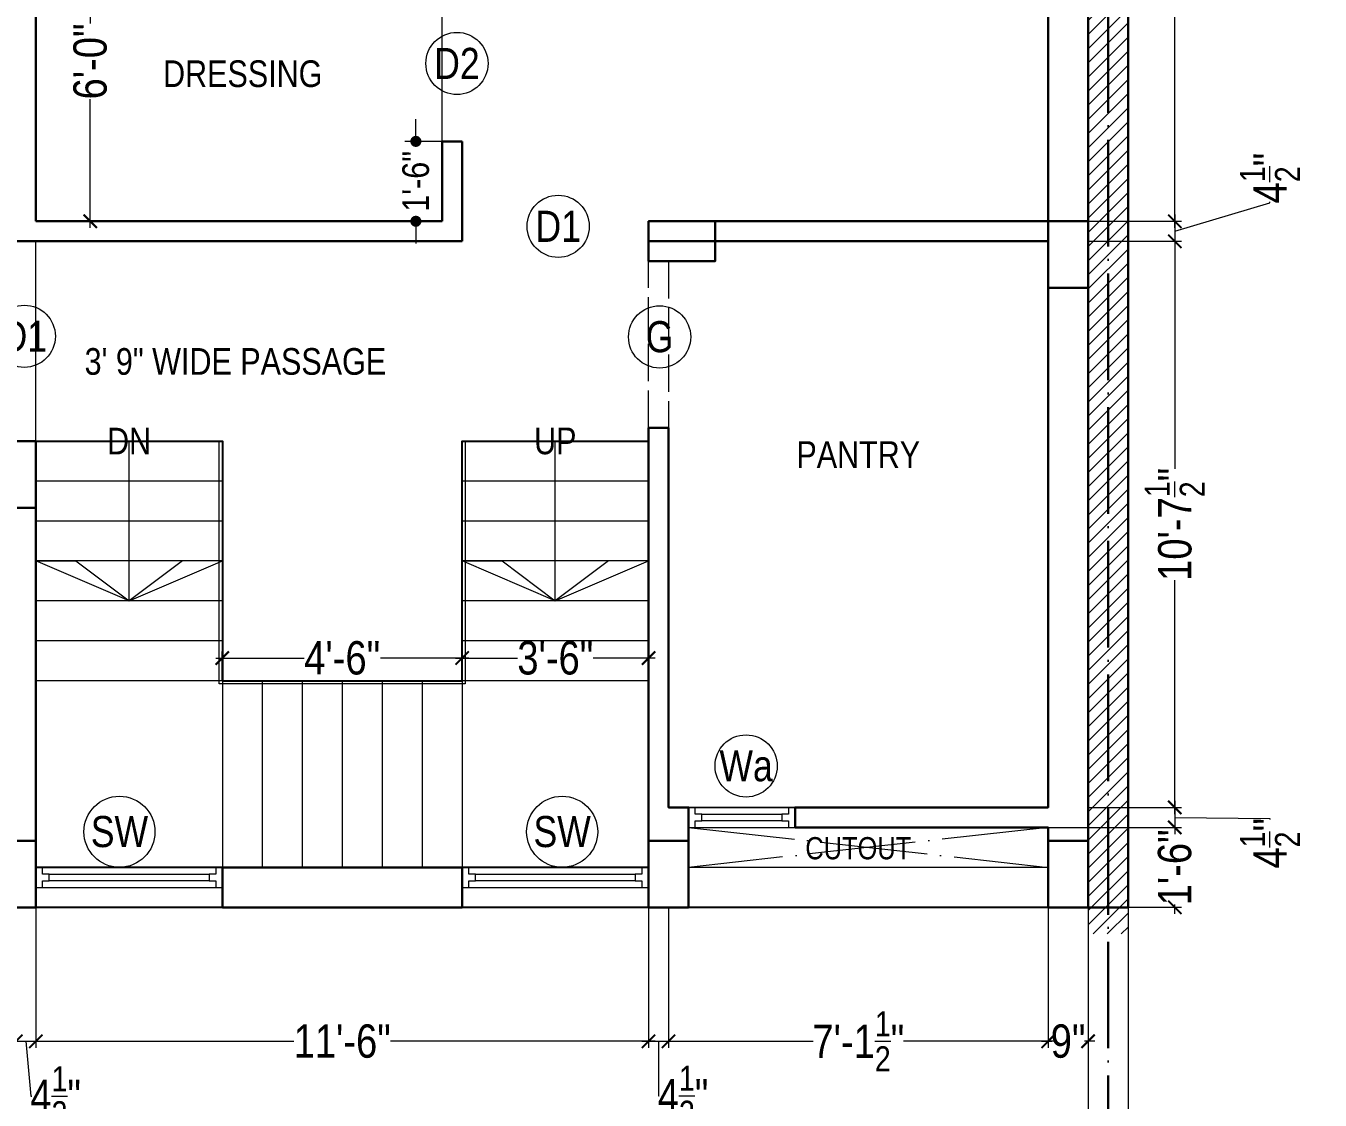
# Model space of a CAD drawing. Header units: millimetres. Extents: x 56222 to 154870, y -176352 to -121287.
# Drawn here: x 149229.4 to 149520.9, y -175321.3 to -175079.4 of the extents above; entities that cross this region are included whole.
import ezdxf

# ---------------------------------------------------------------- set-up
doc = ezdxf.new("R2010")
doc.units = ezdxf.units.MM
doc.header["$MEASUREMENT"] = 0
doc.header["$PDMODE"] = 35
doc.linetypes.add('ACAD_ISO02W100', pattern=[15, 12, -3])
doc.linetypes.add('ACAD_ISO04W100', pattern=[30, 24, -3, 0, -3])
doc.layers.get('Defpoints').update_dxf_attribs({"color": 220})
for name, color, linetype, lineweight in [('COLUMN', 1, 'Continuous', 30), ('FIRST FLOOR', 7, 'Continuous', 9), ('FIRST FLOOR ( DIM )', 250, 'Continuous', 9), ('FIRST FLOOR ( TEXT )', 7, 'Continuous', 9), ('FIRST FLOOR_( PLine )_', 251, 'Continuous', 30), ('FIRST FLOOR_( STAIR )', 251, 'Continuous', 9), ('GROUND FLOOR', 7, 'Continuous', 9), ('GROUND FLOOR  ( DIM )', 7, 'Continuous', 9), ('GROUND FLOOR  ( HATCH )', 251, 'Continuous', 9), ('GROUND FLOOR ( DW_RAIL )', 7, 'Continuous', 9), ('SECTION', 7, 'Continuous', 9), ('X_PLOT', 1, 'Continuous', 9)]:
    doc.layers.add(name, color=color, linetype=linetype, lineweight=lineweight)
doc.layers.add('XX~SLAB ( PLINE )', color=251, linetype='Continuous', plot=False)
doc.styles.add('Cn BT~6', font='swissc.ttf', dxfattribs={"height": 6})
doc.styles.add("Cn_BT_0'-0", font='swissc.ttf')
doc.styles.add('Cn_BT_7', font='swissc.ttf', dxfattribs={"height": 7})
doc.styles.add('Cn_BT_7½', font='swissc.ttf', dxfattribs={"height": 7.5})
doc.styles.add('KATHA', font='swissc.ttf')
doc.dimstyles.new('Cn BT~6', dxfattribs={"dimtxt": 0.18, "dimasz": 2.5, "dimexe": 2.5, "dimexo": 0, "dimgap": 0.09, "dimtad": 0, "dimdec": 3, "dimzin": 3, "dimdsep": 46, "dimlunit": 4, "dimtxsty": 'Cn BT~6', "dimblk": 'DOT', "dimcen": 0.09, "dimdle": 2, "dimclrd": 250, "dimclre": 250, "dimclrt": 5, "dimadec": 0, "dimazin": 0, "dimtfac": 0.75, "dimtdec": 3, "dimtofl": 0, "dimtmove": 0, "dimatfit": 3, "dimfxl": 1, "dimtolj": 1, "dimtzin": 0, "dimlwd": 15, "dimlwe": 15, "dimarcsym": 0})
doc.dimstyles.new('Cn_BT_7½', dxfattribs={"dimtxt": 9, "dimasz": 3, "dimexe": 1.5, "dimexo": 0, "dimgap": 0.09, "dimtad": 0, "dimdec": 3, "dimzin": 3, "dimdsep": 46, "dimlunit": 4, "dimtxsty": 'Cn_BT_7½', "dimblk": 'ARCHTICK', "dimcen": 0.09, "dimdle": 1.5, "dimclrd": 251, "dimclre": 251, "dimclrt": 14, "dimadec": 0, "dimazin": 0, "dimtfac": 0.75, "dimtdec": 3, "dimtofl": 0, "dimtmove": 0, "dimatfit": 3, "dimfxl": 0, "dimtolj": 1, "dimtzin": 0, "dimlwd": 15, "dimlwe": 15, "dimarcsym": 0})

# ---------------------------------------------------------------- blocks, each defined once
blk = doc.blocks.new('_ArchTick')
at = {"color": 0, "linetype": 'ByBlock', "const_width": 0.15}
blk.add_lwpolyline([(-0.5, -0.5), (0.5, 0.5)], dxfattribs=at)
blk = doc.blocks.new('*D140')
at = {"layer": 'Defpoints', "color": 0, "transparency": 16777216}
for p in [(149468.64, -175127.87), (149468.64, -175255.37), (149488.17, -175255.37)]:
    blk.add_point(p, dxfattribs=at)
at = {"layer": 'FIRST FLOOR ( DIM )', "color": 251, "lineweight": 15, "transparency": 16777216}
for p, q in [((149468.64, -175127.87), (149489.67, -175127.87)), ((149488.17, -175126.37), (149488.17, -175179.09)), ((149488.17, -175256.87), (149488.17, -175204.16)), ((149468.64, -175255.37), (149489.67, -175255.37))]:
    blk.add_line(p, q, dxfattribs=at)
at = {"layer": 'FIRST FLOOR ( DIM )', "color": 251, "lineweight": 15, "transparency": 16777216, "xscale": 3, "yscale": 3, "zscale": 3}
for p, rotation in [((149488.17, -175127.87), 90), ((149488.17, -175255.37), 270)]:
    blk.add_blockref('_ArchTick', p, dxfattribs=dict(at, rotation=rotation))
at = {"layer": 'FIRST FLOOR ( DIM )', "color": 14, "transparency": 16777216, "insert": (149488.17, -175191.62), "char_height": 7.5, "attachment_point": 5, "rotation": 90, "style": 'Cn_BT_7½'}
blk.add_mtext('\\A1;10\'-7{\\H0.750000x;\\S1/2;}"', dxfattribs=at)
blk = doc.blocks.new('*D139')
at = {"layer": 'Defpoints', "color": 0, "transparency": 16777216}
for p in [(149468.64, -174971.87), (149468.64, -175123.37), (149488.17, -175123.37)]:
    blk.add_point(p, dxfattribs=at)
at = {"layer": 'FIRST FLOOR ( DIM )', "color": 251, "lineweight": 15, "transparency": 16777216}
for p, q in [((149488.17, -174970.37), (149488.17, -175035.09)), ((149468.64, -174971.87), (149489.67, -174971.87)), ((149488.17, -175124.87), (149488.17, -175060.16)), ((149468.64, -175123.37), (149489.67, -175123.37))]:
    blk.add_line(p, q, dxfattribs=at)
at = {"layer": 'FIRST FLOOR ( DIM )', "color": 251, "lineweight": 15, "transparency": 16777216, "xscale": 3, "yscale": 3, "zscale": 3}
for p, rotation in [((149488.17, -174971.87), 90), ((149488.17, -175123.37), 270)]:
    blk.add_blockref('_ArchTick', p, dxfattribs=dict(at, rotation=rotation))
at = {"layer": 'FIRST FLOOR ( DIM )', "color": 14, "transparency": 16777216, "insert": (149488.17, -175047.62), "char_height": 7.5, "attachment_point": 5, "rotation": 90, "style": 'Cn_BT_7½'}
blk.add_mtext('\\A1;12\'-7{\\H0.750000x;\\S1/2;}"', dxfattribs=at)
blk = doc.blocks.new('*D137')
at = {"layer": 'Defpoints', "color": 0, "transparency": 16777216}
for p in [(149369.64, -175221.73), (149327.64, -175226.08), (149369.64, -175226.08)]:
    blk.add_point(p, dxfattribs=at)
at = {"layer": 'FIRST FLOOR ( DIM )', "color": 251, "lineweight": 15, "transparency": 16777216}
for p, q in [((149326.14, -175221.73), (149340.09, -175221.73)), ((149327.64, -175226.08), (149327.64, -175220.23)), ((149371.14, -175221.73), (149357.2, -175221.73)), ((149369.64, -175226.08), (149369.64, -175220.23))]:
    blk.add_line(p, q, dxfattribs=at)
at = {"layer": 'FIRST FLOOR ( DIM )', "color": 251, "lineweight": 15, "transparency": 16777216, "xscale": 3, "yscale": 3, "zscale": 3, "rotation": 180}
blk.add_blockref('_ArchTick', (149327.64, -175221.73), dxfattribs=at)
at = {"layer": 'FIRST FLOOR ( DIM )', "color": 251, "lineweight": 15, "transparency": 16777216, "xscale": 3, "yscale": 3, "zscale": 3}
blk.add_blockref('_ArchTick', (149369.64, -175221.73), dxfattribs=at)
at = {"layer": 'FIRST FLOOR ( DIM )', "color": 14, "transparency": 16777216, "insert": (149348.64, -175221.73), "char_height": 7.5, "attachment_point": 5, "style": 'Cn_BT_7½'}
blk.add_mtext('\\A1;3\'-6"', dxfattribs=at)
blk = doc.blocks.new('*D136')
at = {"layer": 'Defpoints', "color": 0, "transparency": 16777216}
for p in [(149327.64, -175221.73), (149273.64, -175226.87), (149327.64, -175226.87)]:
    blk.add_point(p, dxfattribs=at)
at = {"layer": 'FIRST FLOOR ( DIM )', "color": 251, "lineweight": 15, "transparency": 16777216}
for p, q in [((149272.14, -175221.73), (149292.05, -175221.73)), ((149273.64, -175226.87), (149273.64, -175220.23)), ((149329.14, -175221.73), (149309.24, -175221.73)), ((149327.64, -175226.87), (149327.64, -175220.23))]:
    blk.add_line(p, q, dxfattribs=at)
at = {"layer": 'FIRST FLOOR ( DIM )', "color": 251, "lineweight": 15, "transparency": 16777216, "xscale": 3, "yscale": 3, "zscale": 3, "rotation": 180}
blk.add_blockref('_ArchTick', (149273.64, -175221.73), dxfattribs=at)
at = {"layer": 'FIRST FLOOR ( DIM )', "color": 251, "lineweight": 15, "transparency": 16777216, "xscale": 3, "yscale": 3, "zscale": 3}
blk.add_blockref('_ArchTick', (149327.64, -175221.73), dxfattribs=at)
at = {"layer": 'FIRST FLOOR ( DIM )', "color": 14, "transparency": 16777216, "insert": (149300.64, -175221.73), "char_height": 7.5, "attachment_point": 5, "style": 'Cn_BT_7½'}
blk.add_mtext('\\A1;4\'-6"', dxfattribs=at)
blk = doc.blocks.new('*D134')
at = {"layer": 'Defpoints', "color": 0, "transparency": 16777216}
for p in [(149227.14, -175277.87), (149231.64, -175277.87), (149231.64, -175308.04)]:
    blk.add_point(p, dxfattribs=at)
at = {"layer": 'FIRST FLOOR ( DIM )', "color": 251, "lineweight": 15, "transparency": 16777216}
for p, q in [((149227.14, -175277.87), (149227.14, -175309.54)), ((149231.64, -175277.87), (149231.64, -175309.54)), ((149225.64, -175308.04), (149233.14, -175308.04)), ((149229.39, -175308.04), (149230.54, -175320.41)), ((149230.54, -175320.41), (149230.72, -175320.41))]:
    blk.add_line(p, q, dxfattribs=at)
at = {"layer": 'FIRST FLOOR ( DIM )', "color": 251, "lineweight": 15, "transparency": 16777216, "xscale": 3, "yscale": 3, "zscale": 3, "rotation": 180}
blk.add_blockref('_ArchTick', (149227.14, -175308.04), dxfattribs=at)
at = {"layer": 'FIRST FLOOR ( DIM )', "color": 251, "lineweight": 15, "transparency": 16777216, "xscale": 3, "yscale": 3, "zscale": 3}
blk.add_blockref('_ArchTick', (149231.64, -175308.04), dxfattribs=at)
at = {"layer": 'FIRST FLOOR ( DIM )', "color": 14, "transparency": 16777216, "insert": (149236.09, -175320.41), "char_height": 7.5, "attachment_point": 5, "style": 'Cn_BT_7½'}
blk.add_mtext('\\A1;4{\\H0.750000x;\\S1/2;}"', dxfattribs=at)
blk = doc.blocks.new('*D133')
at = {"layer": 'Defpoints', "color": 0, "transparency": 16777216}
for p in [(149369.64, -175277.87), (149374.14, -175277.87), (149374.14, -175308.04)]:
    blk.add_point(p, dxfattribs=at)
at = {"layer": 'FIRST FLOOR ( DIM )', "color": 251, "lineweight": 15, "transparency": 16777216}
for p, q in [((149369.64, -175277.87), (149369.64, -175309.54)), ((149374.14, -175277.87), (149374.14, -175309.54)), ((149368.14, -175308.04), (149375.64, -175308.04)), ((149371.89, -175308.04), (149371.86, -175320.3)), ((149371.86, -175320.3), (149372.04, -175320.3))]:
    blk.add_line(p, q, dxfattribs=at)
at = {"layer": 'FIRST FLOOR ( DIM )', "color": 251, "lineweight": 15, "transparency": 16777216, "xscale": 3, "yscale": 3, "zscale": 3, "rotation": 180}
blk.add_blockref('_ArchTick', (149369.64, -175308.04), dxfattribs=at)
at = {"layer": 'FIRST FLOOR ( DIM )', "color": 251, "lineweight": 15, "transparency": 16777216, "xscale": 3, "yscale": 3, "zscale": 3}
blk.add_blockref('_ArchTick', (149374.14, -175308.04), dxfattribs=at)
at = {"layer": 'FIRST FLOOR ( DIM )', "color": 14, "transparency": 16777216, "insert": (149377.41, -175320.3), "char_height": 7.5, "attachment_point": 5, "style": 'Cn_BT_7½'}
blk.add_mtext('\\A1;4{\\H0.750000x;\\S1/2;}"', dxfattribs=at)
blk = doc.blocks.new('*D132')
at = {"layer": 'Defpoints', "color": 0, "transparency": 16777216}
for p in [(149374.14, -175277.87), (149459.64, -175277.87), (149459.64, -175308.04)]:
    blk.add_point(p, dxfattribs=at)
at = {"layer": 'FIRST FLOOR ( DIM )', "color": 251, "lineweight": 15, "transparency": 16777216}
for p, q in [((149374.14, -175277.87), (149374.14, -175309.54)), ((149459.64, -175277.87), (149459.64, -175309.54)), ((149372.64, -175308.04), (149406.69, -175308.04)), ((149461.14, -175308.04), (149427.09, -175308.04))]:
    blk.add_line(p, q, dxfattribs=at)
at = {"layer": 'FIRST FLOOR ( DIM )', "color": 251, "lineweight": 15, "transparency": 16777216, "xscale": 3, "yscale": 3, "zscale": 3, "rotation": 180}
blk.add_blockref('_ArchTick', (149374.14, -175308.04), dxfattribs=at)
at = {"layer": 'FIRST FLOOR ( DIM )', "color": 251, "lineweight": 15, "transparency": 16777216, "xscale": 3, "yscale": 3, "zscale": 3}
blk.add_blockref('_ArchTick', (149459.64, -175308.04), dxfattribs=at)
at = {"layer": 'FIRST FLOOR ( DIM )', "color": 14, "transparency": 16777216, "insert": (149416.89, -175308.04), "char_height": 7.5, "attachment_point": 5, "style": 'Cn_BT_7½'}
blk.add_mtext('\\A1;7\'-1{\\H0.750000x;\\S1/2;}"', dxfattribs=at)
blk = doc.blocks.new('*D131')
at = {"layer": 'Defpoints', "color": 0, "transparency": 16777216}
for p in [(149459.64, -175277.87), (149468.64, -175277.87), (149468.64, -175308.04)]:
    blk.add_point(p, dxfattribs=at)
at = {"layer": 'FIRST FLOOR ( DIM )', "color": 251, "lineweight": 15, "transparency": 16777216}
for p, q in [((149459.64, -175277.87), (149459.64, -175309.54)), ((149468.64, -175277.87), (149468.64, -175309.54)), ((149458.14, -175308.04), (149460.49, -175308.04)), ((149470.14, -175308.04), (149467.8, -175308.04))]:
    blk.add_line(p, q, dxfattribs=at)
at = {"layer": 'FIRST FLOOR ( DIM )', "color": 251, "lineweight": 15, "transparency": 16777216, "xscale": 3, "yscale": 3, "zscale": 3, "rotation": 180}
blk.add_blockref('_ArchTick', (149459.64, -175308.04), dxfattribs=at)
at = {"layer": 'FIRST FLOOR ( DIM )', "color": 251, "lineweight": 15, "transparency": 16777216, "xscale": 3, "yscale": 3, "zscale": 3}
blk.add_blockref('_ArchTick', (149468.64, -175308.04), dxfattribs=at)
at = {"layer": 'FIRST FLOOR ( DIM )', "color": 14, "transparency": 16777216, "insert": (149464.14, -175308.04), "char_height": 7.5, "attachment_point": 5, "style": 'Cn_BT_7½'}
blk.add_mtext('\\A1;9"', dxfattribs=at)
blk = doc.blocks.new('*D130')
at = {"layer": 'Defpoints', "color": 0, "transparency": 16777216}
for p in [(149231.64, -175051.37), (149231.64, -175123.37), (149243.89, -175123.37)]:
    blk.add_point(p, dxfattribs=at)
at = {"layer": 'FIRST FLOOR ( DIM )', "color": 251, "lineweight": 15, "transparency": 16777216}
for p, q in [((149231.64, -175051.37), (149245.39, -175051.37)), ((149243.89, -175049.87), (149243.89, -175078.85)), ((149243.89, -175124.87), (149243.89, -175095.89)), ((149231.64, -175123.37), (149245.39, -175123.37))]:
    blk.add_line(p, q, dxfattribs=at)
at = {"layer": 'FIRST FLOOR ( DIM )', "color": 251, "lineweight": 15, "transparency": 16777216, "xscale": 3, "yscale": 3, "zscale": 3}
for p, rotation in [((149243.89, -175051.37), 90), ((149243.89, -175123.37), 270)]:
    blk.add_blockref('_ArchTick', p, dxfattribs=dict(at, rotation=rotation))
at = {"layer": 'FIRST FLOOR ( DIM )', "color": 14, "transparency": 16777216, "insert": (149243.89, -175087.37), "char_height": 7.5, "attachment_point": 5, "rotation": 90, "style": 'Cn_BT_7½'}
blk.add_mtext('\\A1;6\'-0"', dxfattribs=at)
blk = doc.blocks.new('*D125')
at = {"layer": 'Defpoints', "color": 0, "transparency": 16777216}
for p in [(149231.64, -175277.87), (149369.64, -175277.87), (149369.64, -175308.04)]:
    blk.add_point(p, dxfattribs=at)
at = {"layer": 'FIRST FLOOR ( DIM )', "color": 251, "lineweight": 15, "transparency": 16777216}
for p, q in [((149231.64, -175277.87), (149231.64, -175309.54)), ((149369.64, -175277.87), (149369.64, -175309.54)), ((149230.14, -175308.04), (149289.78, -175308.04)), ((149371.14, -175308.04), (149311.5, -175308.04))]:
    blk.add_line(p, q, dxfattribs=at)
at = {"layer": 'FIRST FLOOR ( DIM )', "color": 251, "lineweight": 15, "transparency": 16777216, "xscale": 3, "yscale": 3, "zscale": 3, "rotation": 180}
blk.add_blockref('_ArchTick', (149231.64, -175308.04), dxfattribs=at)
at = {"layer": 'FIRST FLOOR ( DIM )', "color": 251, "lineweight": 15, "transparency": 16777216, "xscale": 3, "yscale": 3, "zscale": 3}
blk.add_blockref('_ArchTick', (149369.64, -175308.04), dxfattribs=at)
at = {"layer": 'FIRST FLOOR ( DIM )', "color": 14, "transparency": 16777216, "insert": (149300.64, -175308.04), "char_height": 7.5, "attachment_point": 5, "style": 'Cn_BT_7½'}
blk.add_mtext('\\A1;11\'-6"', dxfattribs=at)
blk = doc.blocks.new('*D108')
at = {"layer": 'Defpoints', "color": 0, "transparency": 16777216}
for p in [(149068.14, -175289.87), (149468.64, -175289.87), (149468.64, -175334.53)]:
    blk.add_point(p, dxfattribs=at)
at = {"layer": 'FIRST FLOOR ( DIM )', "color": 251, "lineweight": 15, "transparency": 16777216}
for p, q in [((149068.14, -175289.87), (149068.14, -175336.03)), ((149468.64, -175289.87), (149468.64, -175336.03)), ((149066.64, -175334.53), (149255.69, -175334.53)), ((149470.14, -175334.53), (149281.1, -175334.53))]:
    blk.add_line(p, q, dxfattribs=at)
at = {"layer": 'FIRST FLOOR ( DIM )', "color": 251, "lineweight": 15, "transparency": 16777216, "xscale": 3, "yscale": 3, "zscale": 3, "rotation": 180}
blk.add_blockref('_ArchTick', (149068.14, -175334.53), dxfattribs=at)
at = {"layer": 'FIRST FLOOR ( DIM )', "color": 251, "lineweight": 15, "transparency": 16777216, "xscale": 3, "yscale": 3, "zscale": 3}
blk.add_blockref('_ArchTick', (149468.64, -175334.53), dxfattribs=at)
at = {"layer": 'FIRST FLOOR ( DIM )', "color": 14, "transparency": 16777216, "insert": (149268.39, -175334.53), "char_height": 7.5, "attachment_point": 5, "style": 'Cn_BT_7½'}
blk.add_mtext('\\A1;33\'-4{\\H0.750000x;\\S1/2;}"', dxfattribs=at)
blk = doc.blocks.new('_Dot')
at = {"color": 0, "linetype": 'ByBlock', "lineweight": -2}
blk.add_line((-0.5, 0), (-1, 0), dxfattribs=at)
at = {"color": 0, "linetype": 'ByBlock', "const_width": 0.5}
blk.add_lwpolyline([(-0.25, 0, 1), (0.25, 0, 1)], format="xyb", close=True, dxfattribs=at)
blk = doc.blocks.new('*D107')
at = {"layer": 'Defpoints', "color": 0, "transparency": 16777216}
for p in [(149317.23, -175105.37), (149323.14, -175105.37), (149323.14, -175123.37)]:
    blk.add_point(p, dxfattribs=at)
at = {"layer": 'FIRST FLOOR ( DIM )', "color": 250, "lineweight": 15, "transparency": 16777216}
for p, q in [((149317.23, -175102.87), (149317.23, -175100.37)), ((149323.14, -175105.37), (149314.73, -175105.37)), ((149323.14, -175123.37), (149314.73, -175123.37)), ((149317.23, -175125.87), (149317.23, -175128.37))]:
    blk.add_line(p, q, dxfattribs=at)
at = {"layer": 'FIRST FLOOR ( DIM )', "color": 250, "lineweight": 15, "transparency": 16777216, "xscale": 2.5, "yscale": 2.5, "zscale": 2.5}
for p, rotation in [((149317.23, -175105.37), 270), ((149317.23, -175123.37), 90)]:
    blk.add_blockref('_Dot', p, dxfattribs=dict(at, rotation=rotation))
at = {"layer": 'FIRST FLOOR ( DIM )', "color": 5, "transparency": 16777216, "insert": (149317.23, -175114.37), "char_height": 6, "attachment_point": 5, "rotation": 90, "style": 'Cn BT~6'}
blk.add_mtext('\\A1;1\'-6"', dxfattribs=at)
blk = doc.blocks.new('*D106')
at = {"layer": 'Defpoints', "color": 0, "transparency": 16777216}
for p in [(149468.64, -175123.37), (149477.64, -175127.87), (149488.17, -175127.87)]:
    blk.add_point(p, dxfattribs=at)
at = {"layer": 'FIRST FLOOR ( DIM )', "color": 251, "lineweight": 15, "transparency": 16777216}
for p, q in [((149488.17, -175125.62), (149509.61, -175119.19)), ((149509.61, -175119.19), (149509.61, -175119.01)), ((149488.17, -175121.87), (149488.17, -175129.37)), ((149468.64, -175123.37), (149489.67, -175123.37)), ((149477.64, -175127.87), (149489.67, -175127.87))]:
    blk.add_line(p, q, dxfattribs=at)
at = {"layer": 'FIRST FLOOR ( DIM )', "color": 251, "lineweight": 15, "transparency": 16777216, "xscale": 3, "yscale": 3, "zscale": 3}
for p, rotation in [((149488.17, -175123.37), 90), ((149488.17, -175127.87), 270)]:
    blk.add_blockref('_ArchTick', p, dxfattribs=dict(at, rotation=rotation))
at = {"layer": 'FIRST FLOOR ( DIM )', "color": 14, "transparency": 16777216, "insert": (149509.61, -175113.64), "char_height": 7.5, "attachment_point": 5, "rotation": 90, "style": 'Cn_BT_7½'}
blk.add_mtext('\\A1;4{\\H0.750000x;\\S1/2;}"', dxfattribs=at)
blk = doc.blocks.new('*D105')
at = {"layer": 'Defpoints', "color": 0, "transparency": 16777216}
for p in [(149468.64, -175255.37), (149459.64, -175259.87), (149488.17, -175259.87)]:
    blk.add_point(p, dxfattribs=at)
at = {"layer": 'FIRST FLOOR ( DIM )', "color": 251, "lineweight": 15, "transparency": 16777216}
for p, q in [((149488.17, -175253.87), (149488.17, -175261.37)), ((149468.64, -175255.37), (149489.67, -175255.37)), ((149488.17, -175257.62), (149509.61, -175257.89)), ((149509.61, -175257.89), (149509.61, -175258.07)), ((149459.64, -175259.87), (149489.67, -175259.87))]:
    blk.add_line(p, q, dxfattribs=at)
at = {"layer": 'FIRST FLOOR ( DIM )', "color": 251, "lineweight": 15, "transparency": 16777216, "xscale": 3, "yscale": 3, "zscale": 3}
for p, rotation in [((149488.17, -175255.37), 90), ((149488.17, -175259.87), 270)]:
    blk.add_blockref('_ArchTick', p, dxfattribs=dict(at, rotation=rotation))
at = {"layer": 'FIRST FLOOR ( DIM )', "color": 14, "transparency": 16777216, "insert": (149509.61, -175263.44), "char_height": 7.5, "attachment_point": 5, "rotation": 90, "style": 'Cn_BT_7½'}
blk.add_mtext('\\A1;4{\\H0.750000x;\\S1/2;}"', dxfattribs=at)
blk = doc.blocks.new('*D104')
at = {"layer": 'Defpoints', "color": 0, "transparency": 16777216}
for p in [(149459.64, -175259.87), (149477.64, -175277.87), (149488.17, -175277.87)]:
    blk.add_point(p, dxfattribs=at)
at = {"layer": 'FIRST FLOOR ( DIM )', "color": 251, "lineweight": 15, "transparency": 16777216}
for p, q in [((149488.17, -175258.37), (149488.17, -175260.5)), ((149459.64, -175259.87), (149489.67, -175259.87)), ((149477.64, -175277.87), (149489.67, -175277.87)), ((149488.17, -175279.37), (149488.17, -175277.25))]:
    blk.add_line(p, q, dxfattribs=at)
at = {"layer": 'FIRST FLOOR ( DIM )', "color": 251, "lineweight": 15, "transparency": 16777216, "xscale": 3, "yscale": 3, "zscale": 3}
for p, rotation in [((149488.17, -175259.87), 90), ((149488.17, -175277.87), 270)]:
    blk.add_blockref('_ArchTick', p, dxfattribs=dict(at, rotation=rotation))
at = {"layer": 'FIRST FLOOR ( DIM )', "color": 14, "transparency": 16777216, "insert": (149488.17, -175268.87), "char_height": 7.5, "attachment_point": 5, "rotation": 90, "style": 'Cn_BT_7½'}
blk.add_mtext('\\A1;1\'-6"', dxfattribs=at)

msp = doc.modelspace()

# ---------------------------------------------------------------- hatches: boundary and pattern name
at = {"layer": 'GROUND FLOOR  ( HATCH )'}
h = msp.add_hatch(dxfattribs=at)
h.set_pattern_fill('ANSI31', color=6, scale=18, style=0)
h.set_pattern_definition([(45, (32936.9576, -12664.698), (-1.590990258, 1.590990258), [])])
h.paths.add_polyline_path([(149477.6435, -174940.3723), (149468.6435, -174940.3723), (149468.6435, -175283.8723), (149477.6435, -175283.8723)])

# ---------------------------------------------------------------- linework, layer by layer
at = {"layer": 'COLUMN'}
for points in [[(149384.6435, -175123.3723), (149384.6435, -175132.3723), (149369.6435, -175132.3723), (149369.6435, -175123.3723)], [(149459.6435, -175123.3723), (149468.6435, -175123.3723), (149468.6435, -175138.3723), (149459.6435, -175138.3723)], [(149222.6435, -175172.8723), (149231.6435, -175172.8723), (149231.6435, -175187.8723), (149222.6435, -175187.8723)], [(149222.6435, -175262.8723), (149231.6435, -175262.8723), (149231.6435, -175277.8723), (149222.6435, -175277.8723)], [(149369.6435, -175262.8723), (149378.6435, -175262.8723), (149378.6435, -175277.8723), (149369.6435, -175277.8723)], [(149459.6435, -175262.8723), (149468.6435, -175262.8723), (149468.6435, -175277.8723), (149459.6435, -175277.8723)]]:
    msp.add_lwpolyline(points, close=True, dxfattribs=at)
at = {"layer": 'FIRST FLOOR'}
for p, q in [((149468.6435, -174967.3723), (149468.6435, -175277.8723)), ((149323.1435, -175123.3723), (149323.1435, -174971.8723)), ((149459.6435, -174971.8723), (149459.6435, -175123.3723)), ((149231.6435, -175051.3723), (149231.6435, -175123.3723)), ((149323.1435, -175105.3723), (149327.6435, -175105.3723)), ((149327.6435, -175127.8723), (149327.6435, -175105.3723)), ((149231.6435, -175123.3723), (149323.1435, -175123.3723)), ((149369.6435, -175123.3723), (149369.6435, -175127.8723)), ((149369.6435, -175123.3723), (149459.6435, -175123.3723)), ((149227.1435, -175127.8723), (149327.6435, -175127.8723)), ((149231.6435, -175277.8723), (149231.6435, -175127.8723)), ((149369.6435, -175127.8723), (149459.6435, -175127.8723)), ((149459.6435, -175127.8723), (149459.6435, -175255.3723)), ((149369.6435, -175169.8723), (149369.6435, -175277.8723)), ((149369.6435, -175169.8723), (149374.1435, -175169.8723)), ((149374.1435, -175169.8723), (149374.1435, -175255.3723)), ((149231.6435, -175187.8723), (149227.1435, -175187.8723)), ((149374.1435, -175255.3723), (149459.6435, -175255.3723)), ((149378.6435, -175259.8723), (149378.6435, -175255.3723)), ((149378.6435, -175259.8723), (149378.6435, -175255.3723)), ((149402.6435, -175255.3723), (149402.6435, -175259.8723)), ((149378.6435, -175259.8723), (149459.6435, -175259.8723)), ((149459.6435, -175259.8723), (149459.6435, -175277.8723)), ((149369.6435, -175268.8723), (149231.6435, -175268.8723)), ((149273.6435, -175268.8723), (149273.6435, -175277.8723)), ((149327.6435, -175268.8723), (149327.6435, -175277.8723)), ((149459.6435, -175268.8723), (149378.6435, -175268.8723)), ((149468.6435, -175277.8723), (149068.1435, -175277.8723))]:
    msp.add_line(p, q, dxfattribs=at)
at = {"layer": 'FIRST FLOOR', "linetype": 'ACAD_ISO02W100', "ltscale": 0.7}
msp.add_lwpolyline([(149374.1435, -175169.8723), (149369.6435, -175169.8723), (149369.6435, -175132.3723), (149374.1435, -175132.3723)], close=True, dxfattribs=at)
at = {"layer": 'FIRST FLOOR ( DIM )', "color": 5}
for centre in [(149326.4831, -175087.8195), (149349.2898, -175124.5), (149229.0407, -175149.2593), (149372.1291, -175149.409), (149391.6118, -175246.0284)]:
    msp.add_circle(centre, 7, dxfattribs=at)
at = {"layer": 'FIRST FLOOR_( PLine )_'}
for p, q in [((149231.6435, -175123.3723), (149231.6435, -175051.3723)), ((149327.6435, -175105.3723), (149323.1435, -175105.3723)), ((149323.1435, -175105.3723), (149323.1435, -175123.3723)), ((149327.6435, -175127.8723), (149327.6435, -175105.3723)), ((149323.1435, -175123.3723), (149231.6435, -175123.3723)), ((149227.1435, -175127.8723), (149327.6435, -175127.8723))]:
    msp.add_line(p, q, dxfattribs=at)
for points in [[(149468.6435, -174967.3723), (149423.6435, -174967.3723), (149423.6435, -174971.8723), (149459.6435, -174971.8723), (149459.6435, -175123.3723), (149369.6435, -175123.3723), (149369.6435, -175127.8723), (149459.6435, -175127.8723), (149459.6435, -175255.3723), (149402.6435, -175255.3723), (149402.6435, -175259.8723), (149459.6435, -175259.8723), (149459.6435, -175277.8723), (149468.6435, -175277.8723)], [(149374.1435, -175169.8723), (149369.6435, -175169.8723), (149369.6435, -175277.8723), (149374.1435, -175277.8723), (149378.6435, -175277.8723), (149378.6435, -175259.8723), (149378.6435, -175255.3723), (149374.1435, -175255.3723)], [(149231.6435, -175187.8723), (149227.1435, -175187.8723), (149227.1435, -175213.3723), (149206.1435, -175213.3723), (149206.1435, -175217.8723), (149227.1435, -175217.8723), (149227.1435, -175277.8723), (149231.6435, -175277.8723)], [(149327.6435, -175268.8723), (149273.6435, -175268.8723), (149273.6435, -175273.3723), (149273.6435, -175277.8723), (149327.6435, -175277.8723)]]:
    msp.add_lwpolyline(points, close=True, dxfattribs=at)
at = {"layer": 'FIRST FLOOR_( STAIR )'}
for p, q in [((149273.6435, -175172.8723), (149231.6435, -175172.8723)), ((149273.6435, -175172.8723), (149273.6435, -175268.8723)), ((149369.6435, -175172.8723), (149327.6435, -175172.8723)), ((149327.6435, -175172.8723), (149327.6435, -175268.8723)), ((149273.6435, -175181.8723), (149231.6435, -175181.8723)), ((149369.6435, -175181.8723), (149327.6435, -175181.8723)), ((149273.6435, -175190.8723), (149231.6435, -175190.8723)), ((149369.6435, -175190.8723), (149327.6435, -175190.8723)), ((149273.6435, -175199.8723), (149231.6435, -175199.8723)), ((149369.6435, -175199.8723), (149327.6435, -175199.8723)), ((149273.6435, -175208.8723), (149231.6435, -175208.8723)), ((149369.6435, -175208.8723), (149327.6435, -175208.8723)), ((149273.6435, -175217.8723), (149231.6435, -175217.8723)), ((149369.6435, -175217.8723), (149327.6435, -175217.8723)), ((149369.6435, -175226.8723), (149231.6435, -175226.8723)), ((149282.6435, -175226.8723), (149282.6435, -175268.8723)), ((149291.6435, -175226.8723), (149291.6435, -175268.8723)), ((149300.6435, -175226.8723), (149300.6435, -175268.8723)), ((149309.6435, -175226.8723), (149309.6435, -175268.8723)), ((149318.6435, -175226.8723), (149318.6435, -175268.8723))]:
    msp.add_line(p, q, dxfattribs=at)
for points in [[(149252.6435, -175208.8723), (149273.6435, -175199.8723), (149264.6435, -175199.8723), (149252.6435, -175208.8723), (149231.6435, -175199.8723), (149240.6435, -175199.8723), (149252.6435, -175208.8723), (149252.6435, -175172.8723)], [(149348.6435, -175208.8723), (149369.6435, -175199.8723), (149360.6435, -175199.8723), (149348.6435, -175208.8723), (149327.6435, -175199.8723), (149336.6435, -175199.8723), (149348.6435, -175208.8723), (149348.6435, -175172.8723)]]:
    msp.add_lwpolyline(points, dxfattribs=at)
msp.add_lwpolyline([(149272.9435, -175172.8723), (149273.6435, -175172.8723), (149273.6435, -175226.8723), (149327.6435, -175226.8723), (149327.6435, -175172.8723), (149328.3435, -175172.8723), (149328.3435, -175227.5723), (149272.9435, -175227.5723), (149272.9435, -175172.8723)], close=True, dxfattribs=at)
at = {"layer": 'GROUND FLOOR'}
for p, q in [((149468.6435, -174894.3235), (149468.6435, -175415.2563)), ((149477.6435, -174894.3235), (149477.6435, -175415.2563)), ((149468.6435, -175277.8723), (149468.6435, -175415.2563))]:
    msp.add_line(p, q, dxfattribs=at)
at = {"layer": 'GROUND FLOOR', "color": 1, "linetype": 'ACAD_ISO04W100'}
for p, q in [((149473.1435, -174894.3235), (149473.1435, -175277.8723)), ((149378.6435, -175259.8723), (149459.6435, -175268.8723)), ((149459.6435, -175259.8723), (149378.6435, -175268.8723))]:
    msp.add_line(p, q, dxfattribs=at)
at = {"layer": 'GROUND FLOOR', "color": 6, "lineweight": 30}
msp.add_lwpolyline([(149477.6435, -174934.3723), (149468.6435, -174934.3723), (149468.6435, -175277.8723), (149477.6435, -175277.8723)], close=True, dxfattribs=at)
at = {"layer": 'GROUND FLOOR'}
msp.add_lwpolyline([(149273.6435, -175172.8723), (149273.6435, -175226.8723), (149327.6435, -175226.8723), (149327.6435, -175172.8723)], dxfattribs=at)
at = {"layer": 'GROUND FLOOR  ( DIM )', "color": 5}
for centre in [(149250.4695, -175260.8506), (149350.1818, -175260.8506)]:
    msp.add_circle(centre, 8, dxfattribs=at)
at = {"layer": 'GROUND FLOOR ( DW_RAIL )'}
for points in [[(149402.6435, -175255.3723), (149401.1435, -175255.3723), (149401.1435, -175256.8723), (149399.6435, -175256.8723), (149399.6435, -175258.3723), (149381.6435, -175258.3723), (149381.6435, -175256.8723), (149380.1435, -175256.8723), (149380.1435, -175255.3723), (149378.6435, -175255.3723), (149378.6435, -175259.8723), (149380.1435, -175259.8723), (149380.1435, -175258.3723), (149381.6435, -175258.3723), (149381.6435, -175256.8723), (149399.6435, -175256.8723), (149399.6435, -175258.3723), (149401.1435, -175258.3723), (149401.1435, -175259.8723), (149402.6435, -175259.8723), (149402.6435, -175255.3723), (149378.6435, -175255.3723), (149378.6435, -175259.8723), (149402.6435, -175259.8723)], [(149273.6435, -175268.8723), (149272.1435, -175268.8723), (149272.1435, -175270.3723), (149270.6435, -175270.3723), (149270.6435, -175271.8723), (149234.6435, -175271.8723), (149234.6435, -175270.3723), (149233.1435, -175270.3723), (149233.1435, -175268.8723), (149231.6435, -175268.8723), (149231.6435, -175273.3723), (149233.1435, -175273.3723), (149233.1435, -175271.8723), (149234.6435, -175271.8723), (149234.6435, -175270.3723), (149270.6435, -175270.3723), (149270.6435, -175271.8723), (149272.1435, -175271.8723), (149272.1435, -175273.3723), (149273.6435, -175273.3723), (149273.6435, -175268.8723), (149231.6435, -175268.8723), (149231.6435, -175273.3723), (149273.6435, -175273.3723)], [(149369.6435, -175268.8723), (149368.1435, -175268.8723), (149368.1435, -175270.3723), (149366.6435, -175270.3723), (149366.6435, -175271.8723), (149330.6435, -175271.8723), (149330.6435, -175270.3723), (149329.1435, -175270.3723), (149329.1435, -175268.8723), (149327.6435, -175268.8723), (149327.6435, -175273.3723), (149329.1435, -175273.3723), (149329.1435, -175271.8723), (149330.6435, -175271.8723), (149330.6435, -175270.3723), (149366.6435, -175270.3723), (149366.6435, -175271.8723), (149368.1435, -175271.8723), (149368.1435, -175273.3723), (149369.6435, -175273.3723), (149369.6435, -175268.8723), (149327.6435, -175268.8723), (149327.6435, -175273.3723), (149369.6435, -175273.3723)]]:
    msp.add_lwpolyline(points, close=True, dxfattribs=at)
at = {"layer": 'SECTION', "color": 5}
for points in [[(149340.6805, -175355.7323, 12, 12, 0), (149343.6805, -175355.7323, 0, 0, 0), (149343.6805, -174904.4966, 12, 12, 0), (149340.6805, -174904.4966, 12, 12, 0)], [(148949.8161, -175247.8723, 12, 12, 0), (148949.8161, -175250.8723, 0, 0, 0), (149542.7874, -175250.8723, 12, 12, 0), (149542.7874, -175247.8723, 12, 12, 0)]]:
    msp.add_lwpolyline(points, format="xyseb", dxfattribs=at)
at = {"layer": 'X_PLOT', "linetype": 'ACAD_ISO04W100', "lineweight": 30}
msp.add_line((149473.1435, -174894.3235), (149473.1435, -175415.2563), dxfattribs=at)
at = {"layer": 'XX~SLAB ( PLINE )'}
for points in [[(149063.6435, -174967.3723), (149468.6435, -174967.3723), (149468.6436, -175277.8723), (149459.6435, -175277.8723), (149439.8389, -175277.8723), (149399.5018, -175277.8723), (149374.1435, -175277.8723), (149227.1435, -175277.8723), (149227.1435, -175289.8723), (149063.6435, -175289.8723)], [(149231.6435, -175172.8723), (149273.6435, -175172.8723), (149273.6435, -175226.8723), (149327.6435, -175226.8723), (149327.6435, -175172.8723), (149369.6435, -175172.8723), (149369.6435, -175268.8723), (149231.6435, -175268.8723)]]:
    msp.add_lwpolyline(points, close=True, dxfattribs=at)

# ---------------------------------------------------------------- texts
at = {"layer": 'FIRST FLOOR ( DIM )', "color": 5, "char_height": 7, "attachment_point": 5, "style": 'Cn_BT_7'}
for s, insert in [('D2', (149326.4831, -175087.8195)), ('D1', (149349.2898, -175124.5)), ('D1', (149229.0407, -175149.2593)), ('G', (149372.1291, -175149.409)), ('Wa', (149391.6118, -175246.0284))]:
    msp.add_mtext(s, dxfattribs=dict(at, insert=insert))
at = {"layer": 'FIRST FLOOR ( TEXT )', "char_height": 6, "attachment_point": 5, "style": 'KATHA'}
for s, insert in [('DRESSING', (149278.2396, -175090.1703)), ('3\' 9" WIDE PASSAGE', (149276.5796, -175154.9712)), ('DN', (149252.6435, -175172.8723)), ('UP', (149348.6435, -175172.8723)), ('PANTRY', (149416.8808, -175175.8938))]:
    msp.add_mtext(s, dxfattribs=dict(at, insert=insert))
at = {"layer": 'FIRST FLOOR ( TEXT )', "color": 1, "insert": (149416.8808, -175264.5931), "char_height": 5, "attachment_point": 5, "style": "Cn_BT_0'-0"}
msp.add_mtext('CUTOUT', dxfattribs=at)
at = {"layer": 'GROUND FLOOR  ( DIM )', "color": 5, "char_height": 7, "attachment_point": 5, "style": 'Cn_BT_7'}
for insert in [(149250.4695, -175260.8506), (149350.1818, -175260.8506)]:
    msp.add_mtext('SW', dxfattribs=dict(at, insert=insert))

# ---------------------------------------------------------------- dimensions: what is measured, and where the dimension line sits
at = {"layer": 'FIRST FLOOR ( DIM )'}
for base, p1, p2, picture, middle in [((149488.169, -175123.3723), (149468.6435, -174971.8723), (149468.6435, -175123.3723), '*D139', (149488.169, -175047.6223)), ((149243.8879, -175123.3723), (149231.6435, -175051.3723), (149231.6435, -175123.3723), '*D130', (149243.8879, -175087.3723)), ((149488.169, -175255.3723), (149468.6435, -175127.8723), (149468.6435, -175255.3723), '*D140', (149488.169, -175191.6223))]:
    dim = msp.add_linear_dim(base=base, p1=p1, p2=p2, angle=90, dimstyle='Cn_BT_7½', dxfattribs=at)
    dim.commit()
    dim.dimension.update_dxf_attribs({"geometry": picture, "text_midpoint": middle})
for base, p1, p2, dimstyle, override, picture, middle in [((149317.2331, -175105.3723), (149323.1435, -175123.3723), (149323.1435, -175105.3723), 'Cn BT~6', {"dimlunit": 4, "dimpost": ''}, '*D107', (149317.2331, -175114.3723)), ((149488.169, -175127.8723), (149468.6435, -175123.3723), (149477.6435, -175127.8723), 'Cn_BT_7½', {"dimtmove": 1}, '*D106', (149509.6121, -175118.9194)), ((149488.169, -175277.8723), (149459.6435, -175259.8723), (149477.6435, -175277.8723), 'Cn_BT_7½', {"dimtmove": 1}, '*D104', (149488.169, -175268.8723))]:
    dim = msp.add_linear_dim(base=base, p1=p1, p2=p2, angle=90, dimstyle=dimstyle, override=override, dxfattribs=at)
    dim.commit()
    dim.dimension.update_dxf_attribs({"geometry": picture, "text_midpoint": middle})
for base, p1, p2, picture, middle in [((149327.6435, -175221.7267), (149273.6435, -175226.8723), (149327.6435, -175226.8723), '*D136', (149300.6435, -175221.7267)), ((149369.6435, -175221.7267), (149327.6435, -175226.0829), (149369.6435, -175226.0829), '*D137', (149348.6435, -175221.7267)), ((149468.6435, -175334.5289), (149068.1435, -175289.8723), (149468.6435, -175289.8723), '*D108', (149268.3935, -175334.5289))]:
    dim = msp.add_linear_dim(base=base, p1=p1, p2=p2, dimstyle='Cn_BT_7½', dxfattribs=at)
    dim.commit()
    dim.dimension.update_dxf_attribs({"geometry": picture, "text_midpoint": middle})
dim = msp.add_linear_dim(base=(149488.169, -175259.8723), p1=(149468.6435, -175255.3723), p2=(149459.6435, -175259.8723), angle=90, dimstyle='Cn_BT_7½', override={"dimtmove": 1}, dxfattribs=at)
dim.commit()
dim.dimension.update_dxf_attribs({"geometry": '*D105', "text_midpoint": (149509.6121, -175258.1615), "dimtype": 160})
for base, p1, p2, picture, middle in [((149231.6435, -175308.0448), (149227.1435, -175277.8723), (149231.6435, -175277.8723), '*D134', (149230.8095, -175320.4119)), ((149374.1435, -175308.0448), (149369.6435, -175277.8723), (149374.1435, -175277.8723), '*D133', (149372.1336, -175320.3045))]:
    dim = msp.add_linear_dim(base=base, p1=p1, p2=p2, dimstyle='Cn_BT_7½', override={"dimtmove": 1}, dxfattribs=at)
    dim.commit()
    dim.dimension.update_dxf_attribs({"geometry": picture, "text_midpoint": middle, "dimtype": 160})
for base, p1, p2, picture, middle in [((149369.6435, -175308.0448), (149231.6435, -175277.8723), (149369.6435, -175277.8723), '*D125', (149300.6435, -175308.0448)), ((149459.6435, -175308.0448), (149374.1435, -175277.8723), (149459.6435, -175277.8723), '*D132', (149416.8935, -175308.0448)), ((149468.6435, -175308.0448), (149459.6435, -175277.8723), (149468.6435, -175277.8723), '*D131', (149464.1435, -175308.0448))]:
    dim = msp.add_linear_dim(base=base, p1=p1, p2=p2, dimstyle='Cn_BT_7½', override={"dimtmove": 1}, dxfattribs=at)
    dim.commit()
    dim.dimension.update_dxf_attribs({"geometry": picture, "text_midpoint": middle})

doc.saveas('drawing.dxf')
